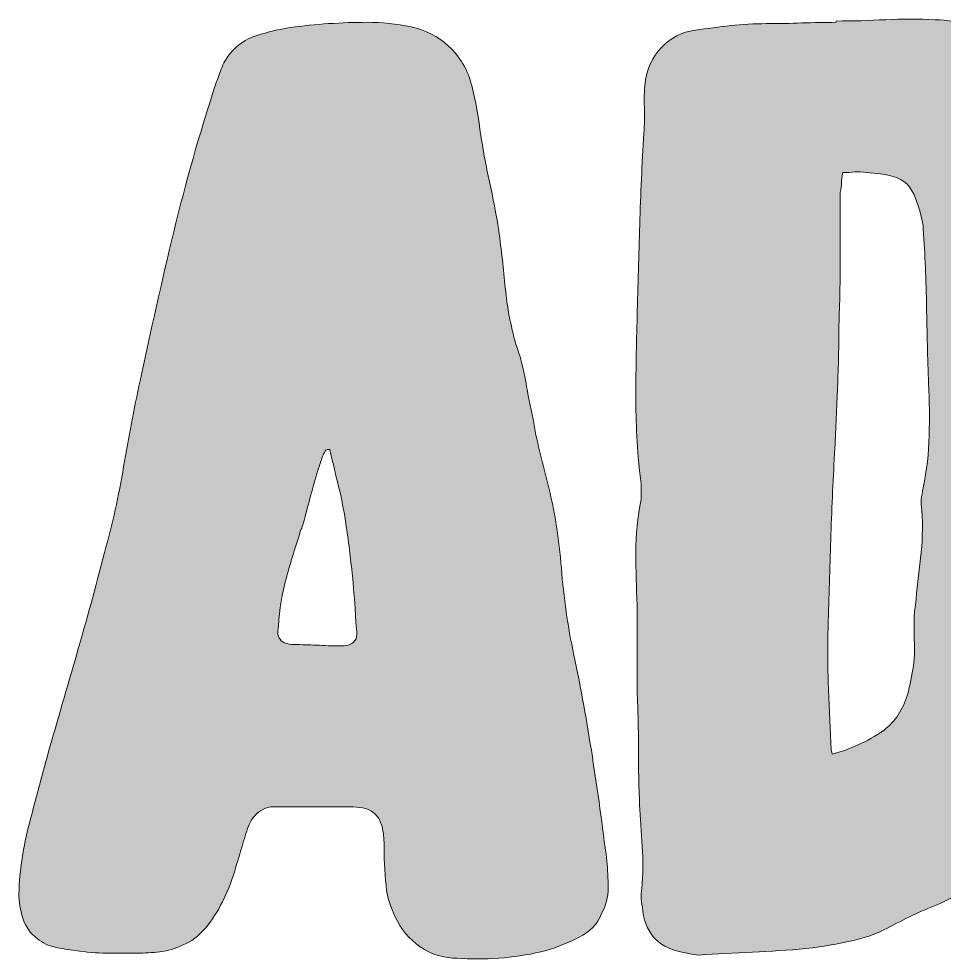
# Model space of a CAD drawing. Header units: inches. Extents: x 38 to 462, y -404 to -97.
# Drawn here: x 41.5 to 122.5, y -323.4 to -241.1 of the extents above; entities that cross this region are included whole.
import ezdxf

# ---------------------------------------------------------------- set-up
doc = ezdxf.new("R2010")
doc.units = ezdxf.units.IN
doc.header["$MEASUREMENT"] = 0
doc.layers.add('Layer 1', color=7, linetype='Continuous')

# ---------------------------------------------------------------- blocks, each defined once
blk = doc.blocks.new('block 3')
at = {"layer": 'Layer 1', "true_color": 0x0b0b0b}
h = blk.add_hatch(color=28, dxfattribs=at)
h.dxf.hatch_style = 2
edge = h.paths.add_edge_path()
edge.add_spline(control_points=[(113.015, -241.265), (114.475, -241.265), (115.915, -241.227), (117.34, -241.149), (118.762, -241.075), (120.203, -241.075), (121.666, -241.149), (123.816, -241.227), (125.741, -241.726), (127.432, -242.65), (129.123, -243.572), (130.622, -244.803), (131.93, -246.34), (132.315, -246.801), (132.641, -247.321), (132.911, -247.898), (133.179, -248.475), (133.391, -249.07), (133.545, -249.685), (134.391, -251.916), (135.044, -254.183), (135.505, -256.49), (135.967, -258.797), (136.12, -261.182), (135.967, -263.642), (135.813, -266.488), (135.794, -269.314), (135.91, -272.12), (136.025, -274.928), (136.158, -277.754), (136.314, -280.597), (136.466, -282.829), (136.409, -285), (136.141, -287.114), (135.87, -289.229), (135.543, -291.364), (135.16, -293.516), (135.004, -294.362), (134.891, -295.188), (134.815, -295.996), (134.737, -296.803), (134.583, -297.63), (134.353, -298.475), (133.892, -300.245), (133.391, -301.993), (132.854, -303.724), (132.315, -305.454), (131.776, -307.204), (131.239, -308.972), (131.239, -309.126), (131.199, -309.28), (131.123, -309.433), (131.045, -309.588), (130.968, -309.741), (130.892, -309.894), (129.74, -311.74), (128.451, -313.432), (127.029, -314.969), (125.604, -316.508), (123.894, -317.7), (121.895, -318.545), (121.127, -318.853), (120.377, -319.18), (119.646, -319.525), (118.914, -319.871), (118.204, -320.238), (117.513, -320.621), (116.435, -321.16), (115.34, -321.544), (114.226, -321.775), (113.11, -322.006), (112.015, -322.198), (110.939, -322.351), (109.4, -322.507), (107.841, -322.621), (106.266, -322.697), (104.689, -322.773), (103.133, -322.85), (101.595, -322.928), (101.21, -323.004), (100.846, -323.004), (100.5, -322.928), (100.153, -322.85), (99.788, -322.773), (99.403, -322.697), (97.327, -322.236), (96.213, -320.929), (96.059, -318.775), (95.981, -318.545), (95.943, -318.161), (95.943, -317.622), (96.097, -316.393), (96.135, -315.163), (96.059, -313.931), (95.981, -312.702), (95.903, -311.471), (95.828, -310.24), (95.75, -308.472), (95.714, -306.743), (95.714, -305.05), (95.714, -303.359), (95.674, -301.63), (95.598, -299.86), (95.598, -299.86), (95.598, -292.362), (95.598, -292.362), (95.52, -290.825), (95.482, -289.287), (95.482, -287.748), (95.482, -286.211), (95.636, -284.674), (95.943, -283.134), (95.943, -283.134), (95.943, -281.751), (95.943, -281.751), (95.636, -279.291), (95.482, -276.848), (95.482, -274.427), (95.482, -272.004), (95.52, -269.564), (95.598, -267.102), (95.674, -264.411), (95.75, -261.739), (95.828, -259.086), (95.903, -256.432), (96.019, -253.762), (96.175, -251.07), (96.251, -250.301), (96.27, -249.552), (96.232, -248.82), (96.192, -248.09), (96.213, -247.378), (96.289, -246.687), (96.442, -245.458), (96.925, -244.42), (97.731, -243.572), (98.538, -242.727), (99.519, -242.227), (100.673, -242.073), (101.749, -241.919), (102.787, -241.784), (103.787, -241.669), (104.786, -241.554), (105.824, -241.496), (106.902, -241.496), (107.976, -241.496), (109.014, -241.478), (110.014, -241.438), (111.015, -241.4), (112.015, -241.381), (113.015, -241.381), (113.015, -241.381), (113.015, -241.265), (113.015, -241.265)], knot_values=[0, 0, 0, 0, 1, 1, 1, 2, 2, 2, 3, 3, 3, 4, 4, 4, 5, 5, 5, 6, 6, 6, 7, 7, 7, 8, 8, 8, 9, 9, 9, 10, 10, 10, 11, 11, 11, 12, 12, 12, 13, 13, 13, 14, 14, 14, 15, 15, 15, 16, 16, 16, 17, 17, 17, 18, 18, 18, 19, 19, 19, 20, 20, 20, 21, 21, 21, 22, 22, 22, 23, 23, 23, 24, 24, 24, 25, 25, 25, 26, 26, 26, 27, 27, 27, 28, 28, 28, 29, 29, 29, 30, 30, 30, 31, 31, 31, 32, 32, 32, 33, 33, 33, 34, 34, 34, 35, 35, 35, 36, 36, 36, 37, 37, 37, 38, 38, 38, 39, 39, 39, 40, 40, 40, 41, 41, 41, 42, 42, 42, 43, 43, 43, 44, 44, 44, 45, 45, 45, 46, 46, 46, 47, 47, 47, 48, 48, 48, 49, 49, 49, 50, 50, 50, 51, 51, 51, 51], degree=3, periodic=1)
edge = h.paths.add_edge_path()
edge.add_spline(control_points=[(112.668, -305.396), (114.205, -305.012), (115.704, -304.32), (117.166, -303.32), (118.164, -302.552), (118.857, -301.514), (119.242, -300.205), (119.474, -299.361), (119.646, -298.515), (119.762, -297.668), (119.878, -296.823), (119.895, -295.938), (119.819, -295.015), (119.819, -294.631), (119.819, -294.208), (119.819, -293.747), (119.819, -293.285), (119.857, -292.823), (119.935, -292.362), (120.089, -290.978), (120.24, -289.614), (120.396, -288.267), (120.55, -286.924), (120.588, -285.519), (120.512, -284.058), (120.434, -283.751), (120.415, -283.443), (120.453, -283.134), (120.491, -282.829), (120.55, -282.482), (120.628, -282.097), (120.933, -280.56), (121.106, -279.041), (121.146, -277.54), (121.184, -276.041), (121.165, -274.523), (121.089, -272.984), (121.011, -270.755), (120.952, -268.506), (120.916, -266.237), (120.876, -263.97), (120.779, -261.721), (120.628, -259.489), (120.628, -259.489), (120.628, -259.144), (120.628, -259.144), (120.24, -257.298), (119.762, -256.087), (119.185, -255.51), (118.608, -254.933), (117.435, -254.608), (115.666, -254.53), (115.281, -254.454), (114.936, -254.434), (114.628, -254.472), (114.321, -254.512), (113.975, -254.53), (113.59, -254.53), (113.514, -254.915), (113.476, -255.222), (113.476, -255.452), (113.476, -255.683), (113.436, -255.953), (113.361, -256.26), (113.361, -258.26), (113.361, -260.202), (113.361, -262.084), (113.361, -263.97), (113.321, -265.911), (113.245, -267.909), (113.245, -269.679), (113.205, -271.467), (113.129, -273.273), (113.051, -275.08), (112.975, -276.868), (112.899, -278.636), (112.744, -281.174), (112.628, -283.693), (112.552, -286.191), (112.476, -288.691), (112.398, -291.209), (112.322, -293.747), (112.245, -295.592), (112.245, -297.419), (112.322, -299.225), (112.398, -301.033), (112.476, -302.82), (112.552, -304.588), (112.552, -304.897), (112.59, -305.165), (112.668, -305.396)], knot_values=[0, 0, 0, 0, 1, 1, 1, 2, 2, 2, 3, 3, 3, 4, 4, 4, 5, 5, 5, 6, 6, 6, 7, 7, 7, 8, 8, 8, 9, 9, 9, 10, 10, 10, 11, 11, 11, 12, 12, 12, 13, 13, 13, 14, 14, 14, 15, 15, 15, 16, 16, 16, 17, 17, 17, 18, 18, 18, 19, 19, 19, 20, 20, 20, 21, 21, 21, 22, 22, 22, 23, 23, 23, 24, 24, 24, 25, 25, 25, 26, 26, 26, 27, 27, 27, 28, 28, 28, 29, 29, 29, 30, 30, 30, 30], degree=3, periodic=1)
h = blk.add_hatch(color=28, dxfattribs=at)
h.dxf.hatch_style = 2
edge = h.paths.add_edge_path()
edge.add_spline(control_points=[(92.946, -314.738), (93.022, -315.508), (93.062, -316.296), (93.062, -317.103), (93.062, -317.911), (92.869, -318.661), (92.485, -319.352), (92.1, -320.276), (91.447, -320.967), (90.525, -321.429), (89.6, -321.89), (88.638, -322.276), (87.64, -322.582), (85.178, -323.197), (82.719, -323.427), (80.259, -323.274), (79.105, -323.274), (78.143, -323.082), (77.376, -322.697), (76.298, -322.16), (75.451, -321.391), (74.837, -320.39), (74.146, -319.237), (73.741, -318.066), (73.626, -316.873), (73.512, -315.682), (73.453, -314.432), (73.453, -313.124), (73.453, -312.587), (73.375, -312.068), (73.223, -311.567), (73.068, -311.068), (72.762, -310.664), (72.299, -310.356), (71.992, -310.202), (71.665, -310.107), (71.32, -310.068), (70.974, -310.03), (70.608, -310.01), (70.225, -310.01), (70.225, -310.01), (64.686, -310.01), (64.686, -310.01), (64.379, -310.01), (64.072, -310.01), (63.764, -310.01), (63.457, -310.01), (63.147, -310.088), (62.842, -310.24), (62.303, -310.549), (61.919, -310.972), (61.688, -311.509), (61.458, -312.048), (61.264, -312.625), (61.111, -313.239), (60.881, -314.009), (60.631, -314.836), (60.361, -315.719), (60.092, -316.604), (59.746, -317.47), (59.323, -318.314), (58.9, -319.162), (58.401, -319.929), (57.824, -320.621), (57.249, -321.313), (56.573, -321.814), (55.806, -322.12), (55.189, -322.429), (54.536, -322.621), (53.846, -322.697), (53.153, -322.773), (52.498, -322.813), (51.885, -322.813), (50.961, -322.813), (50.057, -322.813), (49.173, -322.813), (48.288, -322.813), (47.385, -322.735), (46.463, -322.582), (45.846, -322.507), (45.252, -322.409), (44.675, -322.294), (44.098, -322.178), (43.58, -321.93), (43.118, -321.544), (42.502, -321.082), (42.08, -320.488), (41.849, -319.757), (41.619, -319.026), (41.503, -318.314), (41.503, -317.622), (41.579, -315.546), (41.887, -313.49), (42.426, -311.451), (42.963, -309.415), (43.502, -307.396), (44.041, -305.396), (44.885, -302.474), (45.732, -299.553), (46.578, -296.629), (47.423, -293.709), (48.231, -290.748), (49, -287.748), (49.693, -285.288), (50.249, -282.789), (50.672, -280.251), (51.095, -277.714), (51.576, -275.216), (52.115, -272.754), (53.037, -268.371), (54.018, -264.028), (55.056, -259.721), (56.095, -255.414), (57.305, -251.147), (58.689, -246.917), (58.843, -246.456), (59.015, -245.976), (59.209, -245.475), (59.399, -244.976), (59.649, -244.534), (59.959, -244.149), (60.574, -243.381), (61.361, -242.842), (62.324, -242.534), (63.284, -242.227), (64.263, -241.997), (65.263, -241.842), (66.34, -241.688), (67.456, -241.574), (68.609, -241.496), (69.761, -241.42), (70.876, -241.381), (71.954, -241.381), (73.261, -241.381), (74.55, -241.516), (75.818, -241.784), (77.087, -242.055), (78.183, -242.612), (79.105, -243.456), (80.103, -244.38), (80.777, -245.533), (81.124, -246.917), (81.47, -248.301), (81.718, -249.647), (81.874, -250.954), (82.104, -252.493), (82.373, -253.953), (82.681, -255.337), (82.988, -256.721), (83.258, -258.145), (83.487, -259.605), (83.719, -261.297), (83.91, -262.97), (84.064, -264.622), (84.218, -266.277), (84.525, -267.909), (84.988, -269.524), (85.372, -270.602), (85.66, -271.697), (85.852, -272.812), (86.044, -273.928), (86.256, -275.023), (86.488, -276.099), (86.64, -277.022), (86.833, -277.944), (87.063, -278.867), (87.294, -279.79), (87.526, -280.713), (87.756, -281.635), (88.371, -284.098), (88.775, -286.595), (88.967, -289.133), (89.158, -291.67), (89.525, -294.208), (90.064, -296.745), (90.677, -299.668), (91.216, -302.628), (91.677, -305.627), (92.138, -308.625), (92.561, -311.664), (92.946, -314.738)], knot_values=[0, 0, 0, 0, 1, 1, 1, 2, 2, 2, 3, 3, 3, 4, 4, 4, 5, 5, 5, 6, 6, 6, 7, 7, 7, 8, 8, 8, 9, 9, 9, 10, 10, 10, 11, 11, 11, 12, 12, 12, 13, 13, 13, 14, 14, 14, 15, 15, 15, 16, 16, 16, 17, 17, 17, 18, 18, 18, 19, 19, 19, 20, 20, 20, 21, 21, 21, 22, 22, 22, 23, 23, 23, 24, 24, 24, 25, 25, 25, 26, 26, 26, 27, 27, 27, 28, 28, 28, 29, 29, 29, 30, 30, 30, 31, 31, 31, 32, 32, 32, 33, 33, 33, 34, 34, 34, 35, 35, 35, 36, 36, 36, 37, 37, 37, 38, 38, 38, 39, 39, 39, 40, 40, 40, 41, 41, 41, 42, 42, 42, 43, 43, 43, 44, 44, 44, 45, 45, 45, 46, 46, 46, 47, 47, 47, 48, 48, 48, 49, 49, 49, 50, 50, 50, 51, 51, 51, 52, 52, 52, 53, 53, 53, 54, 54, 54, 55, 55, 55, 56, 56, 56, 57, 57, 57, 58, 58, 58, 59, 59, 59, 60, 60, 60, 60], degree=3, periodic=1)
edge = h.paths.add_edge_path()
edge.add_spline(control_points=[(70.454, -295.823), (70.991, -295.592), (71.185, -295.13), (71.031, -294.438), (70.953, -292.901), (70.838, -291.364), (70.686, -289.824), (70.53, -288.287), (70.338, -286.75), (70.109, -285.211), (69.953, -284.135), (69.743, -283.059), (69.475, -281.981), (69.203, -280.905), (68.955, -279.829), (68.725, -278.752), (68.725, -278.752), (68.494, -278.752), (68.494, -278.752), (68.338, -278.752), (68.148, -279.097), (67.917, -279.79), (67.687, -280.482), (67.456, -281.252), (67.224, -282.097), (66.994, -282.944), (66.782, -283.731), (66.59, -284.461), (66.398, -285.193), (66.262, -285.635), (66.186, -285.788), (65.725, -287.172), (65.301, -288.556), (64.918, -289.94), (64.533, -291.324), (64.301, -292.748), (64.225, -294.208), (64.072, -294.747), (64.149, -295.17), (64.457, -295.476), (64.686, -295.707), (65.15, -295.823), (65.84, -295.823), (66.455, -295.823), (67.11, -295.843), (67.801, -295.88), (68.494, -295.92), (69.147, -295.938), (69.761, -295.938), (70.069, -295.938), (70.299, -295.9), (70.454, -295.823)], knot_values=[0, 0, 0, 0, 1, 1, 1, 2, 2, 2, 3, 3, 3, 4, 4, 4, 5, 5, 5, 6, 6, 6, 7, 7, 7, 8, 8, 8, 9, 9, 9, 10, 10, 10, 11, 11, 11, 12, 12, 12, 13, 13, 13, 14, 14, 14, 15, 15, 15, 16, 16, 16, 17, 17, 17, 17], degree=3, periodic=1)
at = {"layer": 'Layer 1', "lineweight": 0}
for points, knots in [([(113.015, -241.265), (114.475, -241.265), (115.915, -241.227), (117.34, -241.149), (118.762, -241.075), (120.203, -241.075), (121.666, -241.149), (123.816, -241.227), (125.741, -241.726), (127.432, -242.65), (129.123, -243.572), (130.622, -244.803), (131.93, -246.34), (132.315, -246.801), (132.641, -247.321), (132.911, -247.898), (133.179, -248.475), (133.391, -249.07), (133.545, -249.685), (134.391, -251.916), (135.044, -254.183), (135.505, -256.49), (135.967, -258.797), (136.12, -261.182), (135.967, -263.642), (135.813, -266.488), (135.794, -269.314), (135.91, -272.12), (136.025, -274.928), (136.158, -277.754), (136.314, -280.597), (136.466, -282.829), (136.409, -285), (136.141, -287.114), (135.87, -289.229), (135.543, -291.364), (135.16, -293.516), (135.004, -294.362), (134.891, -295.188), (134.815, -295.996), (134.737, -296.803), (134.583, -297.63), (134.353, -298.475), (133.892, -300.245), (133.391, -301.993), (132.854, -303.724), (132.315, -305.454), (131.776, -307.204), (131.239, -308.972), (131.239, -309.126), (131.199, -309.28), (131.123, -309.433), (131.045, -309.588), (130.968, -309.741), (130.892, -309.894), (129.74, -311.74), (128.451, -313.432), (127.029, -314.969), (125.604, -316.508), (123.894, -317.7), (121.895, -318.545), (121.127, -318.853), (120.377, -319.18), (119.646, -319.525), (118.914, -319.871), (118.204, -320.238), (117.513, -320.621), (116.435, -321.16), (115.34, -321.544), (114.226, -321.775), (113.11, -322.006), (112.015, -322.198), (110.939, -322.351), (109.4, -322.507), (107.841, -322.621), (106.266, -322.697), (104.689, -322.773), (103.133, -322.85), (101.595, -322.928), (101.21, -323.004), (100.846, -323.004), (100.5, -322.928), (100.153, -322.85), (99.788, -322.773), (99.403, -322.697), (97.327, -322.236), (96.213, -320.929), (96.059, -318.775), (95.981, -318.545), (95.943, -318.161), (95.943, -317.622), (96.097, -316.393), (96.135, -315.163), (96.059, -313.931), (95.981, -312.702), (95.903, -311.471), (95.828, -310.24), (95.75, -308.472), (95.714, -306.743), (95.714, -305.05), (95.714, -303.359), (95.674, -301.63), (95.598, -299.86), (95.598, -299.86), (95.598, -292.362), (95.598, -292.362), (95.52, -290.825), (95.482, -289.287), (95.482, -287.748), (95.482, -286.211), (95.636, -284.674), (95.943, -283.134), (95.943, -283.134), (95.943, -281.751), (95.943, -281.751), (95.636, -279.291), (95.482, -276.848), (95.482, -274.427), (95.482, -272.004), (95.52, -269.564), (95.598, -267.102), (95.674, -264.411), (95.75, -261.739), (95.828, -259.086), (95.903, -256.432), (96.019, -253.762), (96.175, -251.07), (96.251, -250.301), (96.27, -249.552), (96.232, -248.82), (96.192, -248.09), (96.213, -247.378), (96.289, -246.687), (96.442, -245.458), (96.925, -244.42), (97.731, -243.572), (98.538, -242.727), (99.519, -242.227), (100.673, -242.073), (101.749, -241.919), (102.787, -241.784), (103.787, -241.669), (104.786, -241.554), (105.824, -241.496), (106.902, -241.496), (107.976, -241.496), (109.014, -241.478), (110.014, -241.438), (111.015, -241.4), (112.015, -241.381), (113.015, -241.381), (113.015, -241.381), (113.015, -241.265), (113.015, -241.265)], [0, 0, 0, 0, 1, 1, 1, 2, 2, 2, 3, 3, 3, 4, 4, 4, 5, 5, 5, 6, 6, 6, 7, 7, 7, 8, 8, 8, 9, 9, 9, 10, 10, 10, 11, 11, 11, 12, 12, 12, 13, 13, 13, 14, 14, 14, 15, 15, 15, 16, 16, 16, 17, 17, 17, 18, 18, 18, 19, 19, 19, 20, 20, 20, 21, 21, 21, 22, 22, 22, 23, 23, 23, 24, 24, 24, 25, 25, 25, 26, 26, 26, 27, 27, 27, 28, 28, 28, 29, 29, 29, 30, 30, 30, 31, 31, 31, 32, 32, 32, 33, 33, 33, 34, 34, 34, 35, 35, 35, 36, 36, 36, 37, 37, 37, 38, 38, 38, 39, 39, 39, 40, 40, 40, 41, 41, 41, 42, 42, 42, 43, 43, 43, 44, 44, 44, 45, 45, 45, 46, 46, 46, 47, 47, 47, 48, 48, 48, 49, 49, 49, 50, 50, 50, 51, 51, 51, 51]), ([(92.946, -314.738), (93.022, -315.508), (93.062, -316.296), (93.062, -317.103), (93.062, -317.911), (92.869, -318.661), (92.485, -319.352), (92.1, -320.276), (91.447, -320.967), (90.525, -321.429), (89.6, -321.89), (88.638, -322.276), (87.64, -322.582), (85.178, -323.197), (82.719, -323.427), (80.259, -323.274), (79.105, -323.274), (78.143, -323.082), (77.376, -322.697), (76.298, -322.16), (75.451, -321.391), (74.837, -320.39), (74.146, -319.237), (73.741, -318.066), (73.626, -316.873), (73.512, -315.682), (73.453, -314.432), (73.453, -313.124), (73.453, -312.587), (73.375, -312.068), (73.223, -311.567), (73.068, -311.068), (72.762, -310.664), (72.299, -310.356), (71.992, -310.202), (71.665, -310.107), (71.32, -310.068), (70.974, -310.03), (70.608, -310.01), (70.225, -310.01), (70.225, -310.01), (64.686, -310.01), (64.686, -310.01), (64.379, -310.01), (64.072, -310.01), (63.764, -310.01), (63.457, -310.01), (63.147, -310.088), (62.842, -310.24), (62.303, -310.549), (61.919, -310.972), (61.688, -311.509), (61.458, -312.048), (61.264, -312.625), (61.111, -313.239), (60.881, -314.009), (60.631, -314.836), (60.361, -315.719), (60.092, -316.604), (59.746, -317.47), (59.323, -318.314), (58.9, -319.162), (58.401, -319.929), (57.824, -320.621), (57.249, -321.313), (56.573, -321.814), (55.806, -322.12), (55.189, -322.429), (54.536, -322.621), (53.846, -322.697), (53.153, -322.773), (52.498, -322.813), (51.885, -322.813), (50.961, -322.813), (50.057, -322.813), (49.173, -322.813), (48.288, -322.813), (47.385, -322.735), (46.463, -322.582), (45.846, -322.507), (45.252, -322.409), (44.675, -322.294), (44.098, -322.178), (43.58, -321.93), (43.118, -321.544), (42.502, -321.082), (42.08, -320.488), (41.849, -319.757), (41.619, -319.026), (41.503, -318.314), (41.503, -317.622), (41.579, -315.546), (41.887, -313.49), (42.426, -311.451), (42.963, -309.415), (43.502, -307.396), (44.041, -305.396), (44.885, -302.474), (45.732, -299.553), (46.578, -296.629), (47.423, -293.709), (48.231, -290.748), (49, -287.748), (49.693, -285.288), (50.249, -282.789), (50.672, -280.251), (51.095, -277.714), (51.576, -275.216), (52.115, -272.754), (53.037, -268.371), (54.018, -264.028), (55.056, -259.721), (56.095, -255.414), (57.305, -251.147), (58.689, -246.917), (58.843, -246.456), (59.015, -245.976), (59.209, -245.475), (59.399, -244.976), (59.649, -244.534), (59.959, -244.149), (60.574, -243.381), (61.361, -242.842), (62.324, -242.534), (63.284, -242.227), (64.263, -241.997), (65.263, -241.842), (66.34, -241.688), (67.456, -241.574), (68.609, -241.496), (69.761, -241.42), (70.876, -241.381), (71.954, -241.381), (73.261, -241.381), (74.55, -241.516), (75.818, -241.784), (77.087, -242.055), (78.183, -242.612), (79.105, -243.456), (80.103, -244.38), (80.777, -245.533), (81.124, -246.917), (81.47, -248.301), (81.718, -249.647), (81.874, -250.954), (82.104, -252.493), (82.373, -253.953), (82.681, -255.337), (82.988, -256.721), (83.258, -258.145), (83.487, -259.605), (83.719, -261.297), (83.91, -262.97), (84.064, -264.622), (84.218, -266.277), (84.525, -267.909), (84.988, -269.524), (85.372, -270.602), (85.66, -271.697), (85.852, -272.812), (86.044, -273.928), (86.256, -275.023), (86.488, -276.099), (86.64, -277.022), (86.833, -277.944), (87.063, -278.867), (87.294, -279.79), (87.526, -280.713), (87.756, -281.635), (88.371, -284.098), (88.775, -286.595), (88.967, -289.133), (89.158, -291.67), (89.525, -294.208), (90.064, -296.745), (90.677, -299.668), (91.216, -302.628), (91.677, -305.627), (92.138, -308.625), (92.561, -311.664), (92.946, -314.738)], [0, 0, 0, 0, 1, 1, 1, 2, 2, 2, 3, 3, 3, 4, 4, 4, 5, 5, 5, 6, 6, 6, 7, 7, 7, 8, 8, 8, 9, 9, 9, 10, 10, 10, 11, 11, 11, 12, 12, 12, 13, 13, 13, 14, 14, 14, 15, 15, 15, 16, 16, 16, 17, 17, 17, 18, 18, 18, 19, 19, 19, 20, 20, 20, 21, 21, 21, 22, 22, 22, 23, 23, 23, 24, 24, 24, 25, 25, 25, 26, 26, 26, 27, 27, 27, 28, 28, 28, 29, 29, 29, 30, 30, 30, 31, 31, 31, 32, 32, 32, 33, 33, 33, 34, 34, 34, 35, 35, 35, 36, 36, 36, 37, 37, 37, 38, 38, 38, 39, 39, 39, 40, 40, 40, 41, 41, 41, 42, 42, 42, 43, 43, 43, 44, 44, 44, 45, 45, 45, 46, 46, 46, 47, 47, 47, 48, 48, 48, 49, 49, 49, 50, 50, 50, 51, 51, 51, 52, 52, 52, 53, 53, 53, 54, 54, 54, 55, 55, 55, 56, 56, 56, 57, 57, 57, 58, 58, 58, 59, 59, 59, 60, 60, 60, 60]), ([(112.668, -305.396), (114.205, -305.012), (115.704, -304.32), (117.166, -303.32), (118.164, -302.552), (118.857, -301.514), (119.242, -300.205), (119.474, -299.361), (119.646, -298.515), (119.762, -297.668), (119.878, -296.823), (119.895, -295.938), (119.819, -295.015), (119.819, -294.631), (119.819, -294.208), (119.819, -293.747), (119.819, -293.285), (119.857, -292.823), (119.935, -292.362), (120.089, -290.978), (120.24, -289.614), (120.396, -288.267), (120.55, -286.924), (120.588, -285.519), (120.512, -284.058), (120.434, -283.751), (120.415, -283.443), (120.453, -283.134), (120.491, -282.829), (120.55, -282.482), (120.628, -282.097), (120.933, -280.56), (121.106, -279.041), (121.146, -277.54), (121.184, -276.041), (121.165, -274.523), (121.089, -272.984), (121.011, -270.755), (120.952, -268.506), (120.916, -266.237), (120.876, -263.97), (120.779, -261.721), (120.628, -259.489), (120.628, -259.489), (120.628, -259.144), (120.628, -259.144), (120.24, -257.298), (119.762, -256.087), (119.185, -255.51), (118.608, -254.933), (117.435, -254.608), (115.666, -254.53), (115.281, -254.454), (114.936, -254.434), (114.628, -254.472), (114.321, -254.512), (113.975, -254.53), (113.59, -254.53), (113.514, -254.915), (113.476, -255.222), (113.476, -255.452), (113.476, -255.683), (113.436, -255.953), (113.361, -256.26), (113.361, -258.26), (113.361, -260.202), (113.361, -262.084), (113.361, -263.97), (113.321, -265.911), (113.245, -267.909), (113.245, -269.679), (113.205, -271.467), (113.129, -273.273), (113.051, -275.08), (112.975, -276.868), (112.899, -278.636), (112.744, -281.174), (112.628, -283.693), (112.552, -286.191), (112.476, -288.691), (112.398, -291.209), (112.322, -293.747), (112.245, -295.592), (112.245, -297.419), (112.322, -299.225), (112.398, -301.033), (112.476, -302.82), (112.552, -304.588), (112.552, -304.897), (112.59, -305.165), (112.668, -305.396)], [0, 0, 0, 0, 1, 1, 1, 2, 2, 2, 3, 3, 3, 4, 4, 4, 5, 5, 5, 6, 6, 6, 7, 7, 7, 8, 8, 8, 9, 9, 9, 10, 10, 10, 11, 11, 11, 12, 12, 12, 13, 13, 13, 14, 14, 14, 15, 15, 15, 16, 16, 16, 17, 17, 17, 18, 18, 18, 19, 19, 19, 20, 20, 20, 21, 21, 21, 22, 22, 22, 23, 23, 23, 24, 24, 24, 25, 25, 25, 26, 26, 26, 27, 27, 27, 28, 28, 28, 29, 29, 29, 30, 30, 30, 30]), ([(70.454, -295.823), (70.991, -295.592), (71.185, -295.13), (71.031, -294.438), (70.953, -292.901), (70.838, -291.364), (70.686, -289.824), (70.53, -288.287), (70.338, -286.75), (70.109, -285.211), (69.953, -284.135), (69.743, -283.059), (69.475, -281.981), (69.203, -280.905), (68.955, -279.829), (68.725, -278.752), (68.725, -278.752), (68.494, -278.752), (68.494, -278.752), (68.338, -278.752), (68.148, -279.097), (67.917, -279.79), (67.687, -280.482), (67.456, -281.252), (67.224, -282.097), (66.994, -282.944), (66.782, -283.731), (66.59, -284.461), (66.398, -285.193), (66.262, -285.635), (66.186, -285.788), (65.725, -287.172), (65.301, -288.556), (64.918, -289.94), (64.533, -291.324), (64.301, -292.748), (64.225, -294.208), (64.072, -294.747), (64.149, -295.17), (64.457, -295.476), (64.686, -295.707), (65.15, -295.823), (65.84, -295.823), (66.455, -295.823), (67.11, -295.843), (67.801, -295.88), (68.494, -295.92), (69.147, -295.938), (69.761, -295.938), (70.069, -295.938), (70.299, -295.9), (70.454, -295.823)], [0, 0, 0, 0, 1, 1, 1, 2, 2, 2, 3, 3, 3, 4, 4, 4, 5, 5, 5, 6, 6, 6, 7, 7, 7, 8, 8, 8, 9, 9, 9, 10, 10, 10, 11, 11, 11, 12, 12, 12, 13, 13, 13, 14, 14, 14, 15, 15, 15, 16, 16, 16, 17, 17, 17, 17])]:
    blk.add_open_spline(points, degree=3, knots=knots, dxfattribs=at)
blk = doc.blocks.new('block 2')
at = {"layer": 'Layer 1'}
blk.add_blockref('block 3', (0, 0), dxfattribs=at)

msp = doc.modelspace()

# ---------------------------------------------------------------- block references
at = {"layer": 'Layer 1'}
msp.add_blockref('block 2', (0, 0), dxfattribs=at)

doc.saveas('drawing.dxf')
